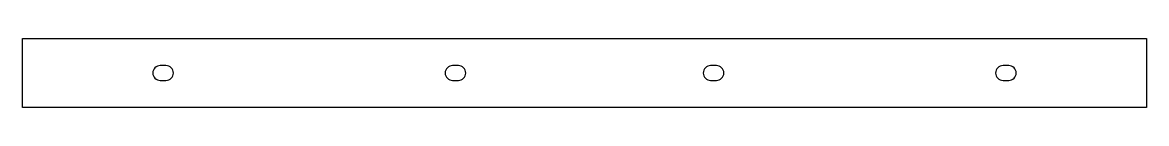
# Model space of a CAD drawing. Header units: millimetres. Extents: x 0 to 327, y 0 to 20.
import ezdxf

# ---------------------------------------------------------------- set-up
doc = ezdxf.new("R2010")
doc.units = ezdxf.units.MM
doc.layers.add('CUT', color=1, linetype='Continuous')

msp = doc.modelspace()

# ---------------------------------------------------------------- linework, layer by layer
at = {"layer": 'CUT'}
msp.add_lwpolyline([(-0.075, -0.075), (-0.075, 20.075), (326.675, 20.075), (326.675, -0.075)], close=True, dxfattribs=at)
for points in [[(39.975, 7.825), (41.625, 7.825, 1), (41.625, 12.175), (39.975, 12.175, 1)], [(124.975, 7.825), (126.625, 7.825, 1), (126.625, 12.175), (124.975, 12.175, 1)], [(199.975, 7.825), (201.625, 7.825, 1), (201.625, 12.175), (199.975, 12.175, 1)], [(284.975, 7.825), (286.625, 7.825, 1), (286.625, 12.175), (284.975, 12.175, 1)]]:
    msp.add_lwpolyline(points, format="xyb", close=True, dxfattribs=at)

doc.saveas('drawing.dxf')
